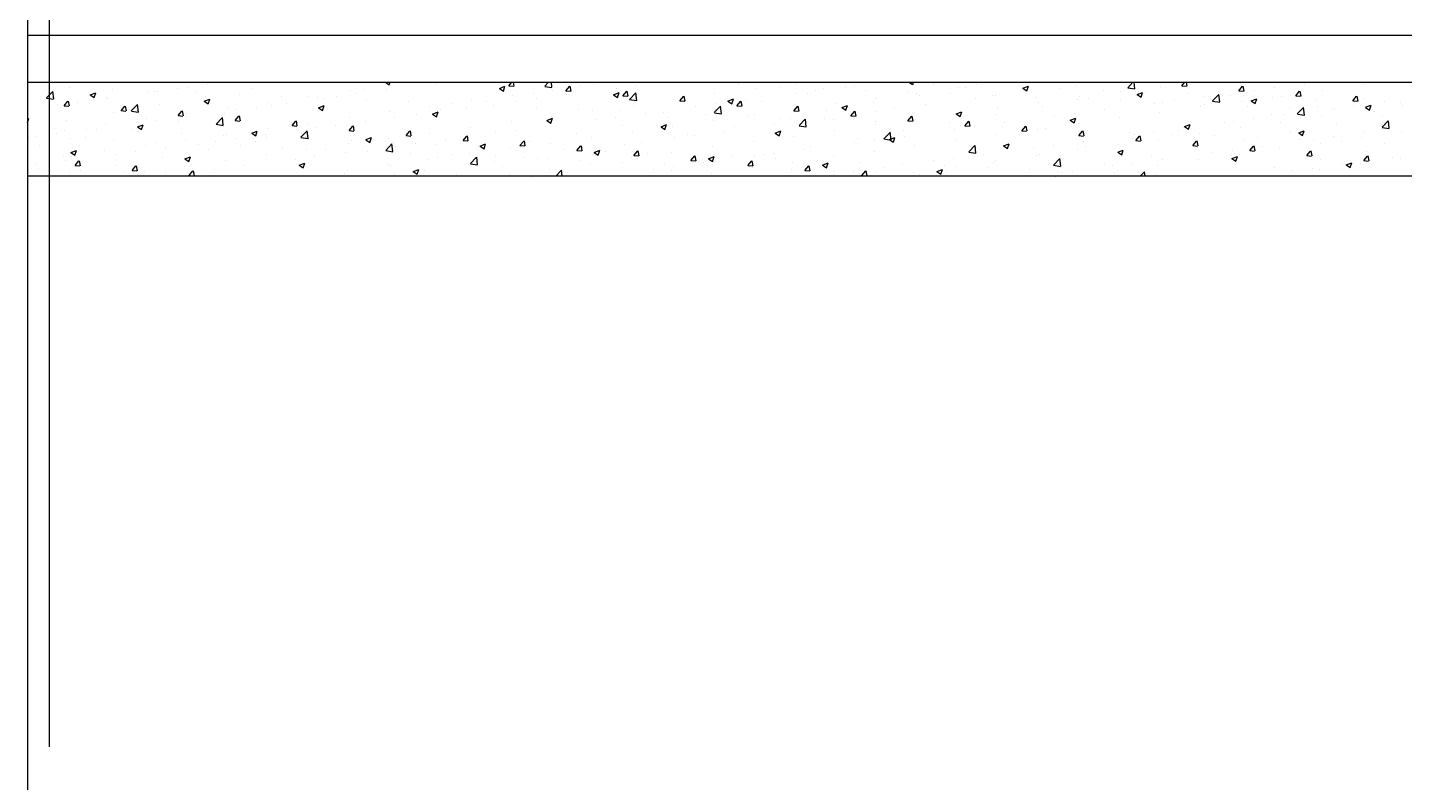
# Model space of a CAD drawing. Header units: millimetres. Extents: x 400382 to 401267, y 4543945 to 4544126.
# Drawn here: x 400713.76 to 400718.162, y 4543955.281 to 4543957.694 of the extents above; entities that cross this region are included whole.
import ezdxf

# ---------------------------------------------------------------- set-up
doc = ezdxf.new("R2010")
doc.units = ezdxf.units.MM
doc.linetypes.add('AKS', pattern=[3, 2.5, -0.25, 0, -0.25])
for name, color, linetype in [('aks prota', 2, 'AKS'), ('görünüş prota', 4, 'Continuous'), ('kesit tarama prota', 252, 'Continuous')]:
    doc.layers.add(name, color=color, linetype=linetype)
doc.layers.add('PRT-KD-kazik', color=172, linetype='Continuous', lineweight=25)

msp = doc.modelspace()

# ---------------------------------------------------------------- linework, layer by layer
at = {"layer": 'aks prota', "ltscale": 10}
msp.add_line((400713.83073, 4543955.39459), (400713.83073, 4544003.22309), dxfattribs=at)
at = {"layer": 'görünüş prota'}
for p, q in [((400789.12779, 4543957.66944), (400713.76012, 4543957.66944)), ((400713.76012, 4543957.51944), (400789.12779, 4543957.51944)), ((400789.12779, 4543957.21944), (400713.76012, 4543957.21944))]:
    msp.add_line(p, q, dxfattribs=at)
at = {"layer": 'kesit tarama prota', "color": 253, "linetype": 'Continuous'}
for p, q in [((400714.90469, 4543957.51944), (400714.91628, 4543957.51162)), ((400714.91632, 4543957.5116), (400714.91895, 4543957.51944)), ((400715.06912, 4543957.51605), (400715.06912, 4543957.51605)), ((400715.29922, 4543957.50815), (400715.30869, 4543957.51944)), ((400715.31612, 4543957.50715), (400715.31386, 4543957.51944)), ((400715.41355, 4543957.50694), (400715.42554, 4543957.51944)), ((400715.43656, 4543957.50349), (400715.4347, 4543957.51944)), ((400715.5693, 4543957.51346), (400715.5693, 4543957.51346)), ((400715.89698, 4543957.51738), (400715.89698, 4543957.51738)), ((400716.21555, 4543957.51624), (400716.21555, 4543957.51624)), ((400716.57905, 4543957.51944), (400716.58982, 4543957.51217)), ((400716.58986, 4543957.51215), (400716.5923, 4543957.51944)), ((400716.65697, 4543957.51712), (400716.65697, 4543957.51712)), ((400717.17364, 4543957.51896), (400717.17364, 4543957.51896)), ((400717.27743, 4543957.50211), (400717.29405, 4543957.51944)), ((400717.30043, 4543957.49866), (400717.29802, 4543957.51944)), ((400717.44983, 4543957.51688), (400717.44983, 4543957.51688)), ((400717.45019, 4543957.50794), (400717.45984, 4543957.51944)), ((400717.46709, 4543957.50694), (400717.46478, 4543957.51944)), ((400717.84341, 4543957.51575), (400717.84341, 4543957.51575)), ((400718.03116, 4543957.51226), (400718.03116, 4543957.51226)), ((400713.82076, 4543957.46973), (400713.84054, 4543957.49035)), ((400713.82106, 4543957.46908), (400713.84365, 4543957.46558)), ((400713.84376, 4543957.46627), (400713.84095, 4543957.49039)), ((400713.89463, 4543957.50259), (400713.89463, 4543957.50259)), ((400713.96017, 4543957.4789), (400713.9728, 4543957.47038)), ((400713.96019, 4543957.47894), (400713.97797, 4543957.48577)), ((400713.97284, 4543957.47036), (400713.97799, 4543957.48571)), ((400714.01294, 4543957.46982), (400714.01294, 4543957.46982)), ((400714.01494, 4543957.46864), (400714.01494, 4543957.46864)), ((400714.03022, 4543957.49686), (400714.03022, 4543957.49686)), ((400714.14335, 4543957.4877), (400714.14335, 4543957.4877)), ((400714.16581, 4543957.49113), (400714.16581, 4543957.49113)), ((400714.17535, 4543957.48976), (400714.17535, 4543957.48976)), ((400714.23894, 4543957.49813), (400714.23894, 4543957.49813)), ((400714.27165, 4543957.50396), (400714.27165, 4543957.50396)), ((400714.3014, 4543957.4854), (400714.3014, 4543957.4854)), ((400714.33012, 4543957.47464), (400714.33012, 4543957.47464)), ((400714.33513, 4543957.5108), (400714.33513, 4543957.5108)), ((400714.43699, 4543957.47967), (400714.43699, 4543957.47967)), ((400714.47825, 4543957.50007), (400714.47825, 4543957.50007)), ((400714.57258, 4543957.47394), (400714.57258, 4543957.47394)), ((400714.65919, 4543957.4726), (400714.65919, 4543957.4726)), ((400714.68725, 4543957.46973), (400714.68725, 4543957.46973)), ((400714.74893, 4543957.47389), (400714.74893, 4543957.47389)), ((400714.79112, 4543957.49164), (400714.79112, 4543957.49164)), ((400714.81251, 4543957.48226), (400714.81251, 4543957.48226)), ((400714.83537, 4543957.49515), (400714.83537, 4543957.49515)), ((400714.90871, 4543957.49493), (400714.90871, 4543957.49493)), ((400714.92153, 4543957.50953), (400714.92153, 4543957.50953)), ((400715.26868, 4543957.4998), (400715.28131, 4543957.49127)), ((400715.2687, 4543957.49984), (400715.28648, 4543957.50667)), ((400715.28135, 4543957.49126), (400715.2865, 4543957.50661)), ((400715.29922, 4543957.50817), (400715.3144, 4543957.50684)), ((400715.30908, 4543957.47816), (400715.30908, 4543957.47816)), ((400715.37677, 4543957.48254), (400715.37677, 4543957.48254)), ((400715.41386, 4543957.5063), (400715.43645, 4543957.50279)), ((400715.43737, 4543957.49442), (400715.43737, 4543957.49442)), ((400715.4814, 4543957.49221), (400715.49365, 4543957.50681)), ((400715.48141, 4543957.49223), (400715.49659, 4543957.4909)), ((400715.48229, 4543957.47906), (400715.48229, 4543957.47906)), ((400715.49831, 4543957.49122), (400715.49537, 4543957.50714)), ((400715.5249, 4543957.50797), (400715.5249, 4543957.50797)), ((400715.63371, 4543957.47945), (400715.64634, 4543957.47093)), ((400715.63373, 4543957.4795), (400715.65151, 4543957.48633)), ((400715.6427, 4543957.50017), (400715.6427, 4543957.50017)), ((400715.64638, 4543957.47092), (400715.65153, 4543957.48626)), ((400715.66359, 4543957.47627), (400715.67583, 4543957.49087)), ((400715.66359, 4543957.47629), (400715.67877, 4543957.47496)), ((400715.68049, 4543957.47528), (400715.67755, 4543957.4912)), ((400715.68463, 4543957.4649), (400715.70442, 4543957.48552)), ((400715.70764, 4543957.46144), (400715.70483, 4543957.48557)), ((400715.70629, 4543957.50855), (400715.70629, 4543957.50855)), ((400715.84577, 4543957.46034), (400715.85802, 4543957.47493)), ((400715.86267, 4543957.45934), (400715.85974, 4543957.47526)), ((400715.95684, 4543957.4821), (400715.95684, 4543957.4821)), ((400716.03257, 4543957.51165), (400716.03257, 4543957.51165)), ((400716.08726, 4543957.49998), (400716.08726, 4543957.49998)), ((400716.16816, 4543957.50592), (400716.16816, 4543957.50592)), ((400716.21628, 4543957.4843), (400716.21628, 4543957.4843)), ((400716.25506, 4543957.48355), (400716.25506, 4543957.48355)), ((400716.27986, 4543957.49268), (400716.27986, 4543957.49268)), ((400716.30376, 4543957.50019), (400716.30376, 4543957.50019)), ((400716.37606, 4543957.50534), (400716.37606, 4543957.50534)), ((400716.40318, 4543957.50898), (400716.40318, 4543957.50898)), ((400716.43935, 4543957.49446), (400716.43935, 4543957.49446)), ((400716.4748, 4543957.46862), (400716.4748, 4543957.46862)), ((400716.57494, 4543957.48873), (400716.57494, 4543957.48873)), ((400716.6031, 4543957.48488), (400716.6031, 4543957.48488)), ((400716.61218, 4543957.47863), (400716.61218, 4543957.47863)), ((400716.71053, 4543957.48301), (400716.71053, 4543957.48301)), ((400716.73502, 4543957.50392), (400716.73502, 4543957.50392)), ((400716.7603, 4543957.50406), (400716.7603, 4543957.50406)), ((400716.78985, 4543957.46843), (400716.78985, 4543957.46843)), ((400716.79256, 4543957.5114), (400716.79256, 4543957.5114)), ((400716.84612, 4543957.47728), (400716.84612, 4543957.47728)), ((400716.85344, 4543957.4768), (400716.85344, 4543957.4768)), ((400716.92815, 4543957.50567), (400716.92815, 4543957.50567)), ((400716.94222, 4543957.50035), (400716.95485, 4543957.49183)), ((400716.94224, 4543957.50039), (400716.96002, 4543957.50722)), ((400716.94964, 4543957.48947), (400716.94964, 4543957.48947)), ((400716.95489, 4543957.49181), (400716.96004, 4543957.50716)), ((400716.98171, 4543957.47155), (400716.98171, 4543957.47155)), ((400717.06374, 4543957.49994), (400717.06374, 4543957.49994)), ((400717.11005, 4543957.51059), (400717.11005, 4543957.51059)), ((400717.12257, 4543957.47256), (400717.12257, 4543957.47256)), ((400717.19933, 4543957.49421), (400717.19933, 4543957.49421)), ((400717.25298, 4543957.49044), (400717.25298, 4543957.49044)), ((400717.27774, 4543957.50147), (400717.30033, 4543957.49797)), ((400717.3017, 4543957.49145), (400717.3017, 4543957.49145)), ((400717.30725, 4543957.48001), (400717.31988, 4543957.47148)), ((400717.30727, 4543957.48005), (400717.32505, 4543957.48688)), ((400717.31992, 4543957.47147), (400717.32507, 4543957.48682)), ((400717.33492, 4543957.48848), (400717.33492, 4543957.48848)), ((400717.38128, 4543957.5067), (400717.38128, 4543957.5067)), ((400717.45019, 4543957.50795), (400717.46538, 4543957.50662)), ((400717.47052, 4543957.48275), (400717.47052, 4543957.48275)), ((400717.52321, 4543957.4736), (400717.52321, 4543957.4736)), ((400717.54851, 4543957.46007), (400717.5683, 4543957.48069)), ((400717.57151, 4543957.45662), (400717.56871, 4543957.48074)), ((400717.60611, 4543957.47702), (400717.60611, 4543957.47702)), ((400717.63238, 4543957.492), (400717.64462, 4543957.50659)), ((400717.63238, 4543957.49201), (400717.64756, 4543957.49069)), ((400717.64927, 4543957.491), (400717.64634, 4543957.50692)), ((400717.68363, 4543957.49472), (400717.68363, 4543957.49472)), ((400717.7417, 4543957.47129), (400717.7417, 4543957.47129)), ((400717.74721, 4543957.50309), (400717.74721, 4543957.50309)), ((400717.76883, 4543957.47533), (400717.76883, 4543957.47533)), ((400717.81456, 4543957.47606), (400717.82681, 4543957.49066)), ((400717.81456, 4543957.47607), (400717.82974, 4543957.47475)), ((400717.83146, 4543957.47506), (400717.82852, 4543957.49098)), ((400717.90075, 4543957.49438), (400717.90075, 4543957.49438)), ((400717.99675, 4543957.46012), (400718.00899, 4543957.47472)), ((400718.01364, 4543957.45912), (400718.0107, 4543957.47504)), ((400713.85515, 4543957.44761), (400713.85515, 4543957.44761)), ((400713.87699, 4543957.44461), (400713.88923, 4543957.4592)), ((400713.87699, 4543957.44462), (400713.89217, 4543957.44329)), ((400713.88101, 4543957.45077), (400713.88101, 4543957.45077)), ((400713.89389, 4543957.44361), (400713.89096, 4543957.45953)), ((400713.91874, 4543957.45598), (400713.91874, 4543957.45598)), ((400714.05917, 4543957.42867), (400714.07142, 4543957.44326)), ((400714.05917, 4543957.42868), (400714.07435, 4543957.42735)), ((400714.07608, 4543957.42767), (400714.07314, 4543957.44359)), ((400714.09183, 4543957.42768), (400714.11162, 4543957.4483)), ((400714.09214, 4543957.42704), (400714.11473, 4543957.42353)), ((400714.11484, 4543957.42423), (400714.11203, 4543957.44835)), ((400714.182, 4543957.44922), (400714.182, 4543957.44922)), ((400714.24135, 4543957.41273), (400714.2536, 4543957.42732)), ((400714.25826, 4543957.41173), (400714.25532, 4543957.42765)), ((400714.3252, 4543957.45856), (400714.33783, 4543957.45004)), ((400714.32522, 4543957.4586), (400714.343, 4543957.46543)), ((400714.33787, 4543957.45002), (400714.34302, 4543957.46537)), ((400714.40048, 4543957.43845), (400714.40048, 4543957.43845)), ((400714.42873, 4543957.43174), (400714.42873, 4543957.43174)), ((400714.49232, 4543957.44011), (400714.49232, 4543957.44011)), ((400714.5309, 4543957.45634), (400714.5309, 4543957.45634)), ((400714.53912, 4543957.4443), (400714.53912, 4543957.4443)), ((400714.58851, 4543957.45277), (400714.58851, 4543957.45277)), ((400714.69023, 4543957.43822), (400714.70286, 4543957.42969)), ((400714.69025, 4543957.43826), (400714.70803, 4543957.44509)), ((400714.7029, 4543957.42968), (400714.70805, 4543957.44503)), ((400714.70817, 4543957.46822), (400714.70817, 4543957.46822)), ((400714.84376, 4543957.46249), (400714.84376, 4543957.46249)), ((400714.91844, 4543957.42497), (400714.91844, 4543957.42497)), ((400714.97935, 4543957.45676), (400714.97935, 4543957.45676)), ((400715.04674, 4543957.44123), (400715.04674, 4543957.44123)), ((400715.05528, 4543957.41792), (400715.07306, 4543957.42474)), ((400715.06589, 4543957.42424), (400715.06589, 4543957.42424)), ((400715.06793, 4543957.40934), (400715.07308, 4543957.42468)), ((400715.08051, 4543957.43169), (400715.08051, 4543957.43169)), ((400715.11494, 4543957.45103), (400715.11494, 4543957.45103)), ((400715.16209, 4543957.4369), (400715.16209, 4543957.4369)), ((400715.17866, 4543957.46028), (400715.17866, 4543957.46028)), ((400715.22864, 4543957.45712), (400715.22864, 4543957.45712)), ((400715.25053, 4543957.4453), (400715.25053, 4543957.4453)), ((400715.3225, 4543957.45802), (400715.3225, 4543957.45802)), ((400715.38609, 4543957.46639), (400715.38609, 4543957.46639)), ((400715.38612, 4543957.43957), (400715.38612, 4543957.43957)), ((400715.52171, 4543957.43384), (400715.52171, 4543957.43384)), ((400715.56621, 4543957.42891), (400715.56621, 4543957.42891)), ((400715.6573, 4543957.42811), (400715.6573, 4543957.42811)), ((400715.68494, 4543957.46425), (400715.70753, 4543957.46075)), ((400715.69662, 4543957.44679), (400715.69662, 4543957.44679)), ((400715.82492, 4543957.46305), (400715.82492, 4543957.46305)), ((400715.84577, 4543957.46035), (400715.86096, 4543957.45902)), ((400715.89608, 4543957.44215), (400715.89608, 4543957.44215)), ((400715.95571, 4543957.42286), (400715.9755, 4543957.44348)), ((400715.9588, 4543957.4327), (400715.9588, 4543957.4327)), ((400715.95967, 4543957.45052), (400715.95967, 4543957.45052)), ((400715.97871, 4543957.4194), (400715.97591, 4543957.44352)), ((400715.99874, 4543957.45911), (400716.01137, 4543957.45059)), ((400715.99876, 4543957.45916), (400716.01654, 4543957.46598)), ((400716.01141, 4543957.45057), (400716.01656, 4543957.46592)), ((400716.02796, 4543957.4444), (400716.0402, 4543957.45899)), ((400716.02796, 4543957.44441), (400716.04314, 4543957.44308)), ((400716.04486, 4543957.4434), (400716.04192, 4543957.45932)), ((400716.05586, 4543957.46319), (400716.05586, 4543957.46319)), ((400716.10693, 4543957.45812), (400716.10693, 4543957.45812)), ((400716.21014, 4543957.42846), (400716.22239, 4543957.44305)), ((400716.21014, 4543957.42847), (400716.22533, 4543957.42714)), ((400716.21247, 4543957.43169), (400716.21247, 4543957.43169)), ((400716.22704, 4543957.42746), (400716.22411, 4543957.44338)), ((400716.31592, 4543957.42778), (400716.31592, 4543957.42778)), ((400716.34439, 4543957.45073), (400716.34439, 4543957.45073)), ((400716.36377, 4543957.43877), (400716.3764, 4543957.43025)), ((400716.36379, 4543957.43881), (400716.38157, 4543957.44564)), ((400716.37644, 4543957.43023), (400716.38159, 4543957.44558)), ((400716.39233, 4543957.41252), (400716.40457, 4543957.42711)), ((400716.40923, 4543957.41152), (400716.40629, 4543957.42744)), ((400716.46405, 4543957.45321), (400716.46405, 4543957.45321)), ((400716.46966, 4543957.42628), (400716.46966, 4543957.42628)), ((400716.53324, 4543957.43465), (400716.53324, 4543957.43465)), ((400716.62944, 4543957.44731), (400716.62944, 4543957.44731)), ((400716.72882, 4543957.41847), (400716.7466, 4543957.4253)), ((400716.74147, 4543957.40989), (400716.74662, 4543957.42524)), ((400716.86235, 4543957.43725), (400716.86235, 4543957.43725)), ((400716.99065, 4543957.45351), (400716.99065, 4543957.45351)), ((400717.00544, 4543957.4406), (400717.00544, 4543957.4406)), ((400717.1173, 4543957.46582), (400717.1173, 4543957.46582)), ((400717.15357, 4543957.46602), (400717.15357, 4543957.46602)), ((400717.20302, 4543957.43144), (400717.20302, 4543957.43144)), ((400717.25289, 4543957.46009), (400717.25289, 4543957.46009)), ((400717.36343, 4543957.45256), (400717.36343, 4543957.45256)), ((400717.38848, 4543957.45436), (400717.38848, 4543957.45436)), ((400717.42702, 4543957.46093), (400717.42702, 4543957.46093)), ((400717.51012, 4543957.44119), (400717.51012, 4543957.44119)), ((400717.52407, 4543957.44863), (400717.52407, 4543957.44863)), ((400717.54882, 4543957.45943), (400717.57141, 4543957.45592)), ((400717.64053, 4543957.45907), (400717.64053, 4543957.45907)), ((400717.65966, 4543957.4429), (400717.65966, 4543957.4429)), ((400717.67228, 4543957.45966), (400717.68491, 4543957.45114)), ((400717.6723, 4543957.45971), (400717.69008, 4543957.46654)), ((400717.68495, 4543957.45113), (400717.6901, 4543957.46648)), ((400717.79525, 4543957.43718), (400717.79525, 4543957.43718)), ((400717.81959, 4543957.41803), (400717.83937, 4543957.43865)), ((400717.84259, 4543957.41457), (400717.83979, 4543957.4387)), ((400717.87729, 4543957.46557), (400717.87729, 4543957.46557)), ((400717.88373, 4543957.4416), (400717.88373, 4543957.4416)), ((400717.93084, 4543957.43145), (400717.93084, 4543957.43145)), ((400717.93701, 4543957.43669), (400717.93701, 4543957.43669)), ((400717.99675, 4543957.46014), (400718.01193, 4543957.45881)), ((400718.00059, 4543957.44506), (400718.00059, 4543957.44506)), ((400718.01288, 4543957.45984), (400718.01288, 4543957.45984)), ((400718.02807, 4543957.42771), (400718.02807, 4543957.42771)), ((400718.03186, 4543957.46703), (400718.03186, 4543957.46703)), ((400718.03731, 4543957.43932), (400718.04994, 4543957.4308)), ((400718.03733, 4543957.43937), (400718.05511, 4543957.44619)), ((400718.04998, 4543957.43078), (400718.05513, 4543957.44613)), ((400718.06643, 4543957.42572), (400718.06643, 4543957.42572)), ((400718.09679, 4543957.45773), (400718.09679, 4543957.45773)), ((400718.14847, 4543957.45411), (400718.14847, 4543957.45411)), ((400718.15637, 4543957.44397), (400718.15637, 4543957.44397)), ((400713.76012, 4543957.40215), (400713.76455, 4543957.40385)), ((400713.76012, 4543957.39052), (400713.76458, 4543957.40379)), ((400713.88574, 4543957.39836), (400713.88574, 4543957.39836)), ((400714.00985, 4543957.38526), (400714.00985, 4543957.38526)), ((400714.03387, 4543957.42379), (400714.03387, 4543957.42379)), ((400714.10853, 4543957.38958), (400714.10853, 4543957.38958)), ((400714.1118, 4543957.37668), (400714.12959, 4543957.38351)), ((400714.12446, 4543957.3681), (400714.12961, 4543957.38345)), ((400714.14026, 4543957.40315), (400714.14026, 4543957.40315)), ((400714.17212, 4543957.39795), (400714.17212, 4543957.39795)), ((400714.24136, 4543957.41274), (400714.25654, 4543957.41141)), ((400714.24286, 4543957.39345), (400714.24286, 4543957.39345)), ((400714.26831, 4543957.41062), (400714.26831, 4543957.41062)), ((400714.26856, 4543957.41941), (400714.26856, 4543957.41941)), ((400714.36291, 4543957.38564), (400714.3827, 4543957.40626)), ((400714.36322, 4543957.385), (400714.38581, 4543957.38149)), ((400714.38592, 4543957.38219), (400714.38311, 4543957.40631)), ((400714.39099, 4543957.41887), (400714.39099, 4543957.41887)), ((400714.42354, 4543957.39679), (400714.43578, 4543957.41138)), ((400714.42354, 4543957.3968), (400714.43872, 4543957.39548)), ((400714.44044, 4543957.39579), (400714.43751, 4543957.41171)), ((400714.60572, 4543957.38085), (400714.61797, 4543957.39545)), ((400714.60573, 4543957.38086), (400714.62091, 4543957.37954)), ((400714.62263, 4543957.37985), (400714.61969, 4543957.39578)), ((400714.65611, 4543957.38804), (400714.65611, 4543957.38804)), ((400714.74569, 4543957.38208), (400714.74569, 4543957.38208)), ((400714.78425, 4543957.38084), (400714.78425, 4543957.38084)), ((400714.78803, 4543957.40709), (400714.78803, 4543957.40709)), ((400714.84189, 4543957.39475), (400714.84189, 4543957.39475)), ((400714.93238, 4543957.40626), (400714.93238, 4543957.40626)), ((400715.00231, 4543957.41587), (400715.00231, 4543957.41587)), ((400715.05526, 4543957.41787), (400715.06789, 4543957.40935)), ((400715.30599, 4543957.3936), (400715.30599, 4543957.3936)), ((400715.42029, 4543957.39753), (400715.43292, 4543957.38901)), ((400715.42031, 4543957.39758), (400715.43809, 4543957.4044)), ((400715.43297, 4543957.38899), (400715.43812, 4543957.40434)), ((400715.43429, 4543957.40987), (400715.43429, 4543957.40987)), ((400715.57588, 4543957.39999), (400715.57588, 4543957.39999)), ((400715.63947, 4543957.40837), (400715.63947, 4543957.40837)), ((400715.66254, 4543957.38184), (400715.66254, 4543957.38184)), ((400715.73567, 4543957.42103), (400715.73567, 4543957.42103)), ((400715.78534, 4543957.37723), (400715.80313, 4543957.38406)), ((400715.79289, 4543957.42239), (400715.79289, 4543957.42239)), ((400715.798, 4543957.36865), (400715.80315, 4543957.384)), ((400715.81067, 4543957.40727), (400715.81067, 4543957.40727)), ((400715.92849, 4543957.41666), (400715.92849, 4543957.41666)), ((400715.95376, 4543957.39754), (400715.95376, 4543957.39754)), ((400715.95602, 4543957.42221), (400715.97861, 4543957.41871)), ((400716.06408, 4543957.41093), (400716.06408, 4543957.41093)), ((400716.08417, 4543957.41543), (400716.08417, 4543957.41543)), ((400716.14946, 4543957.38412), (400716.14946, 4543957.38412)), ((400716.16779, 4543957.40235), (400716.16779, 4543957.40235)), ((400716.19967, 4543957.4052), (400716.19967, 4543957.4052)), ((400716.21304, 4543957.39249), (400716.21304, 4543957.39249)), ((400716.22679, 4543957.38081), (400716.24658, 4543957.40143)), ((400716.24979, 4543957.37736), (400716.24699, 4543957.40148)), ((400716.30924, 4543957.40516), (400716.30924, 4543957.40516)), ((400716.33526, 4543957.39947), (400716.33526, 4543957.39947)), ((400716.39233, 4543957.41253), (400716.40751, 4543957.4112)), ((400716.47085, 4543957.39374), (400716.47085, 4543957.39374)), ((400716.47171, 4543957.38406), (400716.47171, 4543957.38406)), ((400716.57451, 4543957.39658), (400716.58676, 4543957.41117)), ((400716.57451, 4543957.39659), (400716.5897, 4543957.39526)), ((400716.59141, 4543957.39558), (400716.58847, 4543957.4115)), ((400716.60001, 4543957.40032), (400716.60001, 4543957.40032)), ((400716.60644, 4543957.38801), (400716.60644, 4543957.38801)), ((400716.70918, 4543957.38974), (400716.70918, 4543957.38974)), ((400716.7288, 4543957.41843), (400716.74143, 4543957.4099)), ((400716.73194, 4543957.41937), (400716.73194, 4543957.41937)), ((400716.74203, 4543957.38228), (400716.74203, 4543957.38228)), ((400716.7567, 4543957.38064), (400716.76894, 4543957.39523)), ((400716.7567, 4543957.38065), (400716.77188, 4543957.37932)), ((400716.7736, 4543957.37964), (400716.77066, 4543957.39556)), ((400716.85731, 4543957.41517), (400716.85731, 4543957.41517)), ((400716.88282, 4543957.38929), (400716.88282, 4543957.38929)), ((400717.04323, 4543957.41041), (400717.04323, 4543957.41041)), ((400717.09383, 4543957.39808), (400717.10646, 4543957.38956)), ((400717.09385, 4543957.39813), (400717.11163, 4543957.40496)), ((400717.1065, 4543957.38955), (400717.11165, 4543957.4049)), ((400717.10682, 4543957.41878), (400717.10682, 4543957.41878)), ((400717.11948, 4543957.388), (400717.11948, 4543957.388)), ((400717.24989, 4543957.40588), (400717.24989, 4543957.40588)), ((400717.37819, 4543957.42215), (400717.37819, 4543957.42215)), ((400717.45888, 4543957.37779), (400717.47667, 4543957.38461)), ((400717.47154, 4543957.3692), (400717.47669, 4543957.38455)), ((400717.58747, 4543957.39075), (400717.58747, 4543957.39075)), ((400717.61681, 4543957.39454), (400717.61681, 4543957.39454)), ((400717.68039, 4543957.40291), (400717.68039, 4543957.40291)), ((400717.7356, 4543957.41618), (400717.7356, 4543957.41618)), ((400717.76574, 4543957.39078), (400717.76574, 4543957.39078)), ((400717.77659, 4543957.41557), (400717.77659, 4543957.41557)), ((400717.81989, 4543957.41739), (400717.84248, 4543957.41388)), ((400717.89766, 4543957.40982), (400717.89766, 4543957.40982)), ((400717.94459, 4543957.38583), (400717.94459, 4543957.38583)), ((400718.09067, 4543957.37599), (400718.11045, 4543957.39661)), ((400718.09272, 4543957.41126), (400718.09272, 4543957.41126)), ((400718.11367, 4543957.37253), (400718.11086, 4543957.39665)), ((400713.76313, 4543957.3444), (400713.76313, 4543957.3444)), ((400713.78833, 4543957.34743), (400713.78833, 4543957.34743)), ((400713.84516, 4543957.37279), (400713.84516, 4543957.37279)), ((400713.85192, 4543957.3558), (400713.85192, 4543957.3558)), ((400713.87793, 4543957.36622), (400713.87793, 4543957.36622)), ((400713.89872, 4543957.33868), (400713.89872, 4543957.33868)), ((400713.9466, 4543957.34259), (400713.9466, 4543957.34259)), ((400713.94812, 4543957.36846), (400713.94812, 4543957.36846)), ((400713.98076, 4543957.36707), (400713.98076, 4543957.36707)), ((400714.09473, 4543957.36802), (400714.09473, 4543957.36802)), ((400714.11178, 4543957.37664), (400714.12442, 4543957.36811)), ((400714.11635, 4543957.36134), (400714.11635, 4543957.36134)), ((400714.25194, 4543957.35561), (400714.25194, 4543957.35561)), ((400714.38753, 4543957.34988), (400714.38753, 4543957.34988)), ((400714.3974, 4543957.3539), (400714.3974, 4543957.3539)), ((400714.4255, 4543957.33993), (400714.4255, 4543957.33993)), ((400714.47681, 4543957.35629), (400714.48945, 4543957.34777)), ((400714.47683, 4543957.35634), (400714.49462, 4543957.36316)), ((400714.48949, 4543957.34776), (400714.49464, 4543957.3631)), ((400714.52169, 4543957.35259), (400714.52169, 4543957.35259)), ((400714.52312, 4543957.34415), (400714.52312, 4543957.34415)), ((400714.52781, 4543957.37178), (400714.52781, 4543957.37178)), ((400714.63399, 4543957.3436), (400714.65378, 4543957.36422)), ((400714.6343, 4543957.34295), (400714.65689, 4543957.33945)), ((400714.63612, 4543957.35541), (400714.63612, 4543957.35541)), ((400714.65699, 4543957.34014), (400714.65419, 4543957.36427)), ((400714.65871, 4543957.33842), (400714.65871, 4543957.33842)), ((400714.68211, 4543957.37371), (400714.68211, 4543957.37371)), ((400714.78791, 4543957.36491), (400714.80015, 4543957.37951)), ((400714.78791, 4543957.36493), (400714.80309, 4543957.3636)), ((400714.80481, 4543957.36392), (400714.80188, 4543957.37984)), ((400714.84186, 4543957.33599), (400714.85965, 4543957.34282)), ((400714.85452, 4543957.32741), (400714.85967, 4543957.34276)), ((400714.91535, 4543957.34042), (400714.91535, 4543957.34042)), ((400714.97009, 4543957.34897), (400714.98234, 4543957.36357)), ((400714.97009, 4543957.34899), (400714.98528, 4543957.34766)), ((400714.987, 4543957.34798), (400714.98406, 4543957.3639)), ((400715.04365, 4543957.35668), (400715.04365, 4543957.35668)), ((400715.09527, 4543957.33672), (400715.09527, 4543957.33672)), ((400715.15228, 4543957.33303), (400715.16452, 4543957.34763)), ((400715.16918, 4543957.33204), (400715.16624, 4543957.34796)), ((400715.17558, 4543957.37572), (400715.17558, 4543957.37572)), ((400715.25568, 4543957.35784), (400715.25568, 4543957.35784)), ((400715.31927, 4543957.36621), (400715.31927, 4543957.36621)), ((400715.41547, 4543957.37888), (400715.41547, 4543957.37888)), ((400715.51441, 4543957.35642), (400715.51441, 4543957.35642)), ((400715.56312, 4543957.34435), (400715.56312, 4543957.34435)), ((400715.69353, 4543957.36224), (400715.69353, 4543957.36224)), ((400715.78532, 4543957.37719), (400715.79796, 4543957.36867)), ((400715.82183, 4543957.3785), (400715.82183, 4543957.3785)), ((400715.82926, 4543957.34197), (400715.82926, 4543957.34197)), ((400715.87153, 4543957.3515), (400715.87153, 4543957.3515)), ((400715.89285, 4543957.35034), (400715.89285, 4543957.35034)), ((400715.98904, 4543957.363), (400715.98904, 4543957.363)), ((400716.01966, 4543957.37693), (400716.01966, 4543957.37693)), ((400716.15035, 4543957.35685), (400716.16299, 4543957.34832)), ((400716.15037, 4543957.35689), (400716.16816, 4543957.36372)), ((400716.16303, 4543957.34831), (400716.16818, 4543957.36366)), ((400716.20938, 4543957.34713), (400716.20938, 4543957.34713)), ((400716.2271, 4543957.38017), (400716.24969, 4543957.37667)), ((400716.3413, 4543957.36618), (400716.3413, 4543957.36618)), ((400716.41292, 4543957.33889), (400716.41292, 4543957.33889)), ((400716.49787, 4543957.33877), (400716.51765, 4543957.35939)), ((400716.49817, 4543957.33813), (400716.52076, 4543957.33462)), ((400716.51538, 4543957.3365), (400716.52802, 4543957.32798)), ((400716.5154, 4543957.33655), (400716.53319, 4543957.34338)), ((400716.52087, 4543957.33532), (400716.51807, 4543957.35944)), ((400716.52806, 4543957.32797), (400716.53321, 4543957.34331)), ((400716.56105, 4543957.36432), (400716.56105, 4543957.36432)), ((400716.56262, 4543957.34713), (400716.56262, 4543957.34713)), ((400716.72303, 4543957.36825), (400716.72303, 4543957.36825)), ((400716.78662, 4543957.37662), (400716.78662, 4543957.37662)), ((400716.85926, 4543957.3527), (400716.85926, 4543957.3527)), ((400716.87762, 4543957.37656), (400716.87762, 4543957.37656)), ((400716.93888, 4543957.3647), (400716.95113, 4543957.37929)), ((400716.93888, 4543957.36471), (400716.95406, 4543957.36338)), ((400716.95578, 4543957.3637), (400716.95284, 4543957.37962)), ((400716.98756, 4543957.36896), (400716.98756, 4543957.36896)), ((400717.01321, 4543957.37083), (400717.01321, 4543957.37083)), ((400717.12107, 4543957.34876), (400717.13331, 4543957.36335)), ((400717.12107, 4543957.34877), (400717.13625, 4543957.34745)), ((400717.13796, 4543957.34776), (400717.13503, 4543957.36368)), ((400717.1488, 4543957.3651), (400717.1488, 4543957.3651)), ((400717.28439, 4543957.35937), (400717.28439, 4543957.35937)), ((400717.29121, 4543957.3399), (400717.29121, 4543957.3399)), ((400717.29661, 4543957.35238), (400717.29661, 4543957.35238)), ((400717.30325, 4543957.33282), (400717.3155, 4543957.34742)), ((400717.32015, 4543957.33182), (400717.31721, 4543957.34774)), ((400717.3602, 4543957.36075), (400717.3602, 4543957.36075)), ((400717.3751, 4543957.33759), (400717.3751, 4543957.33759)), ((400717.41998, 4543957.35364), (400717.41998, 4543957.35364)), ((400717.43934, 4543957.36532), (400717.43934, 4543957.36532)), ((400717.45639, 4543957.37342), (400717.45639, 4543957.37342)), ((400717.45886, 4543957.37774), (400717.47149, 4543957.36922)), ((400717.50703, 4543957.35663), (400717.50703, 4543957.35663)), ((400717.55557, 4543957.34791), (400717.55557, 4543957.34791)), ((400717.63744, 4543957.37452), (400717.63744, 4543957.37452)), ((400717.69116, 4543957.34218), (400717.69116, 4543957.34218)), ((400717.79646, 4543957.36041), (400717.79646, 4543957.36041)), ((400717.82389, 4543957.3574), (400717.83653, 4543957.34888)), ((400717.82391, 4543957.35744), (400717.8417, 4543957.36427)), ((400717.82675, 4543957.33645), (400717.82675, 4543957.33645)), ((400717.83657, 4543957.34886), (400717.84172, 4543957.36421)), ((400717.87019, 4543957.33651), (400717.87019, 4543957.33651)), ((400717.93377, 4543957.34488), (400717.93377, 4543957.34488)), ((400718.02499, 4543957.34315), (400718.02499, 4543957.34315)), ((400718.02997, 4543957.35755), (400718.02997, 4543957.35755)), ((400718.09097, 4543957.37534), (400718.11356, 4543957.37184)), ((400718.15328, 4543957.35941), (400718.15328, 4543957.35941)), ((400713.79847, 4543957.31717), (400713.79847, 4543957.31717)), ((400713.89836, 4543957.29471), (400713.911, 4543957.28619)), ((400713.89838, 4543957.29476), (400713.91617, 4543957.30158)), ((400713.91104, 4543957.28617), (400713.91619, 4543957.30152)), ((400714.00676, 4543957.30071), (400714.00676, 4543957.30071)), ((400714.03431, 4543957.33295), (400714.03431, 4543957.33295)), ((400714.1053, 4543957.29777), (400714.1053, 4543957.29777)), ((400714.13717, 4543957.31859), (400714.13717, 4543957.31859)), ((400714.1699, 4543957.32722), (400714.1699, 4543957.32722)), ((400714.2015, 4543957.31044), (400714.2015, 4543957.31044)), ((400714.26547, 4543957.33485), (400714.26547, 4543957.33485)), ((400714.30549, 4543957.32149), (400714.30549, 4543957.32149)), ((400714.33986, 4543957.30456), (400714.33986, 4543957.30456)), ((400714.36191, 4543957.33156), (400714.36191, 4543957.33156)), ((400714.44108, 4543957.31576), (400714.44108, 4543957.31576)), ((400714.48799, 4543957.32998), (400714.48799, 4543957.32998)), ((400714.57667, 4543957.31003), (400714.57667, 4543957.31003)), ((400714.65302, 4543957.30349), (400714.65302, 4543957.30349)), ((400714.71226, 4543957.3043), (400714.71226, 4543957.3043)), ((400714.77507, 4543957.29457), (400714.77507, 4543957.29457)), ((400714.78494, 4543957.32253), (400714.78494, 4543957.32253)), ((400714.7943, 4543957.33269), (400714.7943, 4543957.33269)), ((400714.84184, 4543957.33595), (400714.85448, 4543957.32743)), ((400714.84785, 4543957.29857), (400714.84785, 4543957.29857)), ((400714.90507, 4543957.30156), (400714.92485, 4543957.32218)), ((400714.90538, 4543957.30091), (400714.92797, 4543957.29741)), ((400714.92807, 4543957.2981), (400714.92527, 4543957.32222)), ((400714.92989, 4543957.32696), (400714.92989, 4543957.32696)), ((400714.93549, 4543957.31568), (400714.93549, 4543957.31568)), ((400714.98344, 4543957.29285), (400714.98344, 4543957.29285)), ((400714.99907, 4543957.32406), (400714.99907, 4543957.32406)), ((400715.06548, 4543957.32124), (400715.06548, 4543957.32124)), ((400715.15228, 4543957.33305), (400715.16746, 4543957.33172)), ((400715.20107, 4543957.31551), (400715.20107, 4543957.31551)), ((400715.20687, 4543957.31561), (400715.21951, 4543957.30709)), ((400715.20689, 4543957.31565), (400715.22468, 4543957.32248)), ((400715.21815, 4543957.30556), (400715.21815, 4543957.30556)), ((400715.21955, 4543957.30707), (400715.2247, 4543957.32242)), ((400715.3029, 4543957.30905), (400715.3029, 4543957.30905)), ((400715.33446, 4543957.3171), (400715.34671, 4543957.33169)), ((400715.33446, 4543957.31711), (400715.34965, 4543957.31578)), ((400715.33666, 4543957.30978), (400715.33666, 4543957.30978)), ((400715.35137, 4543957.3161), (400715.34843, 4543957.33202)), ((400715.36628, 4543957.33099), (400715.36628, 4543957.33099)), ((400715.4312, 4543957.32531), (400715.4312, 4543957.32531)), ((400715.47225, 4543957.30405), (400715.47225, 4543957.30405)), ((400715.50906, 4543957.29981), (400715.50906, 4543957.29981)), ((400715.51665, 4543957.30116), (400715.52889, 4543957.31575)), ((400715.51665, 4543957.30117), (400715.53183, 4543957.29984)), ((400715.53355, 4543957.30016), (400715.53061, 4543957.31608)), ((400715.5719, 4543957.29527), (400715.58454, 4543957.28674)), ((400715.57192, 4543957.29531), (400715.58971, 4543957.30214)), ((400715.57265, 4543957.30818), (400715.57265, 4543957.30818)), ((400715.57527, 4543957.30065), (400715.57527, 4543957.30065)), ((400715.58458, 4543957.28673), (400715.58973, 4543957.30208)), ((400715.60784, 4543957.29832), (400715.60784, 4543957.29832)), ((400715.66885, 4543957.32085), (400715.66885, 4543957.32085)), ((400715.69883, 4543957.28522), (400715.71108, 4543957.29981)), ((400715.71573, 4543957.28422), (400715.7128, 4543957.30014)), ((400715.7234, 4543957.32607), (400715.7234, 4543957.32607)), ((400715.74343, 4543957.29259), (400715.74343, 4543957.29259)), ((400715.81874, 4543957.29394), (400715.81874, 4543957.29394)), ((400715.95067, 4543957.31299), (400715.95067, 4543957.31299)), ((400716.08108, 4543957.33087), (400716.08108, 4543957.33087)), ((400716.14622, 4543957.29231), (400716.14622, 4543957.29231)), ((400716.24242, 4543957.30498), (400716.24242, 4543957.30498)), ((400716.26479, 4543957.31346), (400716.26479, 4543957.31346)), ((400716.40284, 4543957.3261), (400716.40284, 4543957.3261)), ((400716.46642, 4543957.33447), (400716.46642, 4543957.33447)), ((400716.46863, 4543957.29951), (400716.46863, 4543957.29951)), ((400716.59692, 4543957.31577), (400716.59692, 4543957.31577)), ((400716.72885, 4543957.33481), (400716.72885, 4543957.33481)), ((400716.76895, 4543957.29673), (400716.78873, 4543957.31735)), ((400716.76925, 4543957.29609), (400716.79184, 4543957.29258)), ((400716.79195, 4543957.29327), (400716.78914, 4543957.3174)), ((400716.88041, 4543957.31616), (400716.89305, 4543957.30764)), ((400716.88043, 4543957.31621), (400716.89822, 4543957.32303)), ((400716.89309, 4543957.30762), (400716.89824, 4543957.32297)), ((400716.97641, 4543957.31023), (400716.97641, 4543957.31023)), ((400717.04, 4543957.3186), (400717.04, 4543957.3186)), ((400717.11639, 4543957.30345), (400717.11639, 4543957.30345)), ((400717.1362, 4543957.33126), (400717.1362, 4543957.33126)), ((400717.14308, 4543957.31447), (400717.14308, 4543957.31447)), ((400717.24544, 4543957.29582), (400717.25808, 4543957.2873)), ((400717.24546, 4543957.29586), (400717.26325, 4543957.30269)), ((400717.24681, 4543957.32133), (400717.24681, 4543957.32133)), ((400717.25812, 4543957.28728), (400717.26327, 4543957.30263)), ((400717.30325, 4543957.33284), (400717.31843, 4543957.33151)), ((400717.48544, 4543957.31688), (400717.49768, 4543957.33148)), ((400717.48544, 4543957.3169), (400717.50062, 4543957.31557)), ((400717.50233, 4543957.31588), (400717.4994, 4543957.33181)), ((400717.5002, 4543957.30955), (400717.5002, 4543957.30955)), ((400717.54999, 4543957.29436), (400717.54999, 4543957.29436)), ((400717.61358, 4543957.30273), (400717.61358, 4543957.30273)), ((400717.64833, 4543957.33498), (400717.64833, 4543957.33498)), ((400717.66762, 4543957.30094), (400717.67987, 4543957.31554)), ((400717.66762, 4543957.30096), (400717.6828, 4543957.29963)), ((400717.68452, 4543957.29994), (400717.68158, 4543957.31587)), ((400717.70977, 4543957.31539), (400717.70977, 4543957.31539)), ((400717.76265, 4543957.30622), (400717.76265, 4543957.30622)), ((400717.8498, 4543957.28501), (400717.86205, 4543957.2996)), ((400717.8667, 4543957.28401), (400717.86376, 4543957.29993)), ((400717.89457, 4543957.32527), (400717.89457, 4543957.32527)), ((400717.96234, 4543957.33073), (400717.96234, 4543957.33073)), ((400718.04159, 4543957.29694), (400718.04159, 4543957.29694)), ((400718.09793, 4543957.325), (400718.09793, 4543957.325)), ((400713.7851, 4543957.25562), (400713.7851, 4543957.25562)), ((400713.87484, 4543957.28166), (400713.87484, 4543957.28166)), ((400713.8813, 4543957.26828), (400713.8813, 4543957.26828)), ((400713.91223, 4543957.25355), (400713.92447, 4543957.26814)), ((400713.91223, 4543957.25356), (400713.92741, 4543957.25224)), ((400713.92914, 4543957.25255), (400713.9262, 4543957.26848)), ((400714.04171, 4543957.2894), (400714.04171, 4543957.2894)), ((400714.0436, 4543957.2537), (400714.0436, 4543957.2537)), ((400714.09441, 4543957.23761), (400714.10666, 4543957.25221)), ((400714.11132, 4543957.23661), (400714.10838, 4543957.25254)), ((400714.19173, 4543957.27913), (400714.19173, 4543957.27913)), ((400714.26238, 4543957.2503), (400714.26238, 4543957.2503)), ((400714.2634, 4543957.27437), (400714.27603, 4543957.26585)), ((400714.26342, 4543957.27441), (400714.2812, 4543957.28124)), ((400714.27607, 4543957.26583), (400714.28122, 4543957.28118)), ((400714.39431, 4543957.26934), (400714.39431, 4543957.26934)), ((400714.45487, 4543957.25241), (400714.45487, 4543957.25241)), ((400714.52472, 4543957.28723), (400714.52472, 4543957.28723)), ((400714.61529, 4543957.27353), (400714.61529, 4543957.27353)), ((400714.62843, 4543957.25403), (400714.64106, 4543957.24551)), ((400714.62845, 4543957.25407), (400714.64623, 4543957.2609)), ((400714.6411, 4543957.24549), (400714.64625, 4543957.26084)), ((400714.67887, 4543957.2819), (400714.67887, 4543957.2819)), ((400714.91227, 4543957.25586), (400714.91227, 4543957.25586)), ((400714.92189, 4543957.25471), (400714.92189, 4543957.25471)), ((400715.04056, 4543957.27212), (400715.04056, 4543957.27212)), ((400715.07002, 4543957.28014), (400715.07002, 4543957.28014)), ((400715.11904, 4543957.28712), (400715.11904, 4543957.28712)), ((400715.17249, 4543957.29117), (400715.17249, 4543957.29117)), ((400715.17615, 4543957.25952), (400715.19593, 4543957.28013)), ((400715.17645, 4543957.25887), (400715.19904, 4543957.25537)), ((400715.18886, 4543957.25766), (400715.18886, 4543957.25766)), ((400715.19915, 4543957.25606), (400715.19635, 4543957.28018)), ((400715.25245, 4543957.26603), (400715.25245, 4543957.26603)), ((400715.25463, 4543957.28139), (400715.25463, 4543957.28139)), ((400715.27901, 4543957.24979), (400715.27901, 4543957.24979)), ((400715.34865, 4543957.27869), (400715.34865, 4543957.27869)), ((400715.39022, 4543957.27566), (400715.39022, 4543957.27566)), ((400715.42714, 4543957.27522), (400715.42714, 4543957.27522)), ((400715.52581, 4543957.26993), (400715.52581, 4543957.26993)), ((400715.56003, 4543957.2598), (400715.56003, 4543957.2598)), ((400715.6614, 4543957.2642), (400715.6614, 4543957.2642)), ((400715.69045, 4543957.27768), (400715.69045, 4543957.27768)), ((400715.69883, 4543957.28523), (400715.71402, 4543957.2839)), ((400715.79699, 4543957.25847), (400715.79699, 4543957.25847)), ((400715.82603, 4543957.25016), (400715.82603, 4543957.25016)), ((400715.87902, 4543957.28686), (400715.87902, 4543957.28686)), ((400715.88102, 4543957.26928), (400715.89326, 4543957.28387)), ((400715.88102, 4543957.26929), (400715.8962, 4543957.26796)), ((400715.89792, 4543957.26828), (400715.89498, 4543957.2842)), ((400715.92222, 4543957.26282), (400715.92222, 4543957.26282)), ((400715.93258, 4543957.25274), (400715.93258, 4543957.25274)), ((400715.93694, 4543957.27492), (400715.94957, 4543957.2664)), ((400715.93696, 4543957.27497), (400715.95474, 4543957.28179)), ((400715.94961, 4543957.26639), (400715.95476, 4543957.28173)), ((400715.96853, 4543957.26261), (400715.96853, 4543957.26261)), ((400716.01461, 4543957.28113), (400716.01461, 4543957.28113)), ((400716.0632, 4543957.25334), (400716.07545, 4543957.26793)), ((400716.0632, 4543957.25335), (400716.07838, 4543957.25202)), ((400716.0801, 4543957.25234), (400716.07716, 4543957.26826)), ((400716.08264, 4543957.28394), (400716.08264, 4543957.28394)), ((400716.11666, 4543957.28804), (400716.11666, 4543957.28804)), ((400716.1502, 4543957.27541), (400716.1502, 4543957.27541)), ((400716.20629, 4543957.26258), (400716.20629, 4543957.26258)), ((400716.24539, 4543957.2374), (400716.25763, 4543957.25199)), ((400716.26229, 4543957.2364), (400716.25935, 4543957.25232)), ((400716.2858, 4543957.26968), (400716.2858, 4543957.26968)), ((400716.30197, 4543957.25458), (400716.3146, 4543957.24606)), ((400716.30199, 4543957.25463), (400716.31977, 4543957.26145)), ((400716.31464, 4543957.24604), (400716.31979, 4543957.26139)), ((400716.33821, 4543957.28162), (400716.33821, 4543957.28162)), ((400716.42139, 4543957.26395), (400716.42139, 4543957.26395)), ((400716.55698, 4543957.25822), (400716.55698, 4543957.25822)), ((400716.65621, 4543957.26807), (400716.65621, 4543957.26807)), ((400716.69257, 4543957.25249), (400716.69257, 4543957.25249)), ((400716.7198, 4543957.27644), (400716.7198, 4543957.27644)), ((400716.72576, 4543957.25026), (400716.72576, 4543957.25026)), ((400716.816, 4543957.28911), (400716.816, 4543957.28911)), ((400716.84682, 4543957.26362), (400716.84682, 4543957.26362)), ((400716.85617, 4543957.26814), (400716.85617, 4543957.26814)), ((400716.98447, 4543957.2844), (400716.98447, 4543957.2844)), ((400716.99495, 4543957.28904), (400716.99495, 4543957.28904)), ((400717.04003, 4543957.25469), (400717.05981, 4543957.27531)), ((400717.04033, 4543957.25404), (400717.06292, 4543957.25054)), ((400717.06303, 4543957.25123), (400717.06022, 4543957.27535)), ((400717.20394, 4543957.2587), (400717.20394, 4543957.2587)), ((400717.22979, 4543957.2522), (400717.22979, 4543957.2522)), ((400717.29338, 4543957.26057), (400717.29338, 4543957.26057)), ((400717.35207, 4543957.28413), (400717.35207, 4543957.28413)), ((400717.37201, 4543957.25304), (400717.37201, 4543957.25304)), ((400717.38958, 4543957.27324), (400717.38958, 4543957.27324)), ((400717.50394, 4543957.27208), (400717.50394, 4543957.27208)), ((400717.61047, 4543957.27548), (400717.62311, 4543957.26695)), ((400717.6105, 4543957.27552), (400717.62828, 4543957.28235)), ((400717.62315, 4543957.26694), (400717.6283, 4543957.28229)), ((400717.63435, 4543957.28996), (400717.63435, 4543957.28996)), ((400717.84981, 4543957.28502), (400717.86499, 4543957.28369)), ((400717.89347, 4543957.27152), (400717.89347, 4543957.27152)), ((400717.96315, 4543957.25737), (400717.96315, 4543957.25737)), ((400717.97551, 4543957.25513), (400717.98814, 4543957.24661)), ((400717.97553, 4543957.25518), (400717.99331, 4543957.26201)), ((400717.98818, 4543957.2466), (400717.99333, 4543957.26194)), ((400718.0219, 4543957.2586), (400718.0219, 4543957.2586)), ((400718.03199, 4543957.26907), (400718.04423, 4543957.28366)), ((400718.03199, 4543957.26908), (400718.04717, 4543957.26775)), ((400718.04888, 4543957.26807), (400718.04595, 4543957.28399)), ((400718.12357, 4543957.27849), (400718.12357, 4543957.27849)), ((400718.15019, 4543957.27486), (400718.15019, 4543957.27486)), ((400713.79463, 4543957.24368), (400713.79463, 4543957.24368)), ((400713.89548, 4543957.22828), (400713.89548, 4543957.22828)), ((400713.93022, 4543957.23796), (400713.93022, 4543957.23796)), ((400714.06581, 4543957.23223), (400714.06581, 4543957.23223)), ((400714.09441, 4543957.23762), (400714.1096, 4543957.2363)), ((400714.13409, 4543957.23404), (400714.13409, 4543957.23404)), ((400714.2014, 4543957.2265), (400714.2014, 4543957.2265)), ((400714.2766, 4543957.22167), (400714.28884, 4543957.23627)), ((400714.2766, 4543957.22169), (400714.29178, 4543957.22036)), ((400714.2935, 4543957.22068), (400714.29057, 4543957.2366)), ((400714.29509, 4543957.23137), (400714.29509, 4543957.23137)), ((400714.33699, 4543957.22077), (400714.33699, 4543957.22077)), ((400714.35868, 4543957.23975), (400714.35868, 4543957.23975)), ((400714.47028, 4543957.21944), (400714.47103, 4543957.22033)), ((400714.47298, 4543957.21944), (400714.47275, 4543957.22066)), ((400714.77376, 4543957.22928), (400714.77376, 4543957.22928)), ((400714.78185, 4543957.23798), (400714.78185, 4543957.23798)), ((400714.93225, 4543957.22388), (400714.93225, 4543957.22388)), ((400714.99346, 4543957.23369), (400715.00609, 4543957.22516)), ((400714.99348, 4543957.23373), (400715.01126, 4543957.24056)), ((400715.00613, 4543957.22515), (400715.01128, 4543957.2405)), ((400715.02845, 4543957.23654), (400715.02845, 4543957.23654)), ((400715.13088, 4543957.22437), (400715.13088, 4543957.22437)), ((400715.29981, 4543957.22449), (400715.29981, 4543957.22449)), ((400715.37426, 4543957.21944), (400715.37629, 4543957.22021)), ((400715.37607, 4543957.21944), (400715.37631, 4543957.22015)), ((400715.42811, 4543957.24076), (400715.42811, 4543957.24076)), ((400715.44911, 4543957.21944), (400715.46701, 4543957.23809)), ((400715.4696, 4543957.21944), (400715.46742, 4543957.23814)), ((400715.60203, 4543957.22067), (400715.60203, 4543957.22067)), ((400715.76244, 4543957.24179), (400715.76244, 4543957.24179)), ((400715.82041, 4543957.23718), (400715.82041, 4543957.23718)), ((400715.94758, 4543957.22843), (400715.94758, 4543957.22843)), ((400716.06817, 4543957.24702), (400716.06817, 4543957.24702)), ((400716.07799, 4543957.24632), (400716.07799, 4543957.24632)), ((400716.20376, 4543957.24129), (400716.20376, 4543957.24129)), ((400716.24539, 4543957.23741), (400716.26057, 4543957.23608)), ((400716.33602, 4543957.22592), (400716.33602, 4543957.22592)), ((400716.33935, 4543957.23556), (400716.33935, 4543957.23556)), ((400716.3996, 4543957.23429), (400716.3996, 4543957.23429)), ((400716.42757, 4543957.22146), (400716.43982, 4543957.23605)), ((400716.42757, 4543957.22147), (400716.44275, 4543957.22015)), ((400716.44447, 4543957.22046), (400716.44153, 4543957.23638)), ((400716.47494, 4543957.22983), (400716.47494, 4543957.22983)), ((400716.4958, 4543957.24695), (400716.4958, 4543957.24695)), ((400716.59383, 4543957.23121), (400716.59383, 4543957.23121)), ((400716.61053, 4543957.2241), (400716.61053, 4543957.2241)), ((400716.62143, 4543957.21944), (400716.622, 4543957.22012)), ((400716.6239, 4543957.21944), (400716.62372, 4543957.22044)), ((400716.667, 4543957.23424), (400716.67963, 4543957.22572)), ((400716.66702, 4543957.23428), (400716.6848, 4543957.24111)), ((400716.67967, 4543957.2257), (400716.68482, 4543957.24105)), ((400716.69869, 4543957.23819), (400716.69869, 4543957.23819)), ((400716.82816, 4543957.24676), (400716.82816, 4543957.24676)), ((400716.96375, 4543957.24103), (400716.96375, 4543957.24103)), ((400717.04636, 4543957.21944), (400717.04983, 4543957.22077)), ((400717.04943, 4543957.21944), (400717.04985, 4543957.22071)), ((400717.05581, 4543957.23327), (400717.05581, 4543957.23327)), ((400717.06938, 4543957.23108), (400717.06938, 4543957.23108)), ((400717.09934, 4543957.2353), (400717.09934, 4543957.2353)), ((400717.23493, 4543957.22958), (400717.23493, 4543957.22958)), ((400717.24372, 4543957.23677), (400717.24372, 4543957.23677)), ((400717.31762, 4543957.21944), (400717.33089, 4543957.23326)), ((400717.33292, 4543957.21944), (400717.3313, 4543957.23331)), ((400717.37052, 4543957.22385), (400717.37052, 4543957.22385)), ((400717.59721, 4543957.22066), (400717.59721, 4543957.22066)), ((400717.74534, 4543957.24609), (400717.74534, 4543957.24609)), ((400717.75956, 4543957.22167), (400717.75956, 4543957.22167)), ((400717.80337, 4543957.23633), (400717.80337, 4543957.23633)), ((400717.86695, 4543957.2447), (400717.86695, 4543957.2447)), ((400717.89148, 4543957.24071), (400717.89148, 4543957.24071))]:
    msp.add_line(p, q, dxfattribs=at)
at = {"layer": 'PRT-KD-kazik', "color": 3}
msp.add_line((400713.76012, 4543966.71944), (400713.76012, 4543950.60944), dxfattribs=at)

doc.saveas('drawing.dxf')
